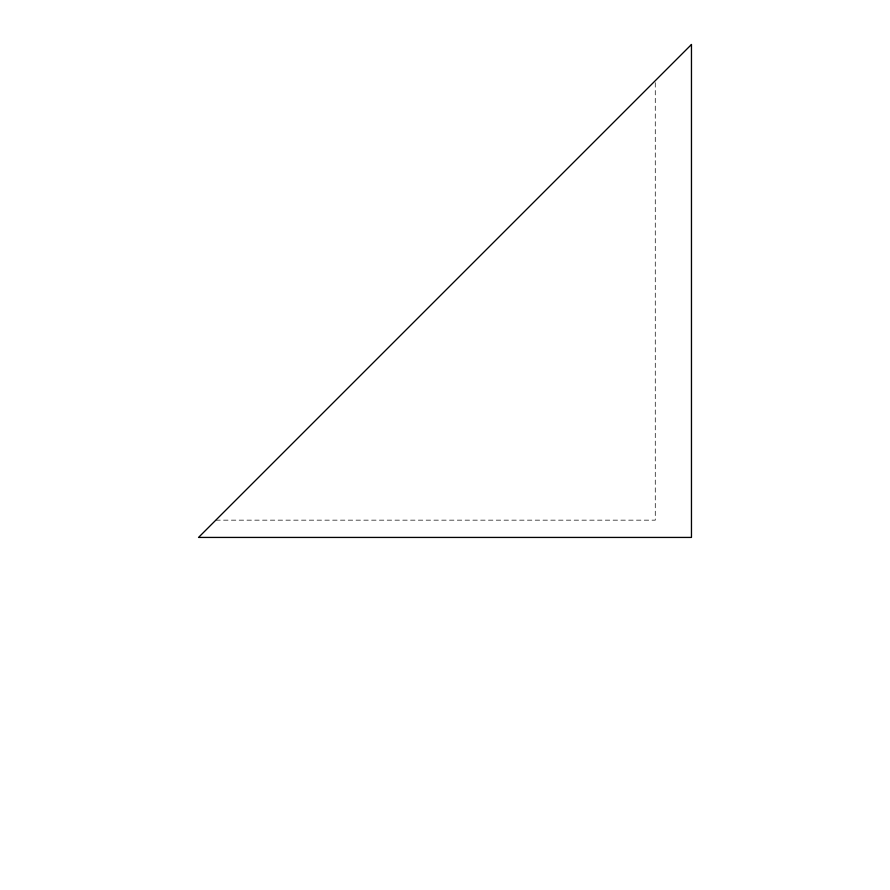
<?xml version="1.0" encoding="UTF-8"?>
<svg xmlns="http://www.w3.org/2000/svg" width="890" height="890" viewBox="0 0 890 890"><rect width="100%" height="100%" fill="white"/><g stroke="black" fill="none" stroke-linecap="round" stroke-linejoin="round"><path stroke-width="0.67" stroke-dasharray="4.45 3.34" d="M215.803 520.161L655.274 520.161L655.274 80.69"/><path stroke-width="1.33" d="M691.463 44.5L198.537 537.427L691.463 537.427L691.463 44.5"/></g></svg>
